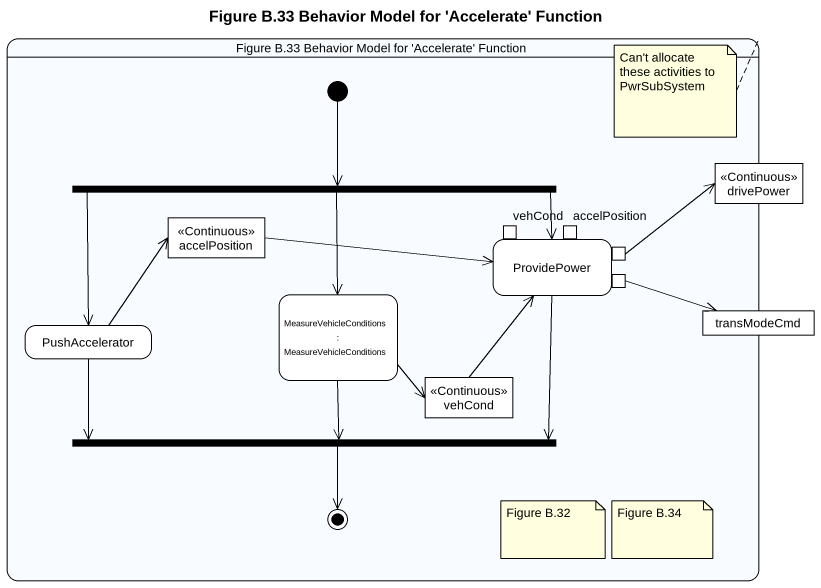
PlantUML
@startuml
title Figure B.33 Behavior Model for 'Accelerate' Function
hide empty description
state "Figure B.33 Behavior Model for 'Accelerate' Function" as Figure_B_33_Behavior_Model {
  state fork1 <<fork>>
  state drivePower <<Continuous>> #FFFFFF
  state accelPosition <<Continuous>> #FFFFFF
  state ProvidePower #FFFFFF {
    state vehCond <<inputPin>> #FFFFFF
    state "accelPosition" as accelPosition_2 <<inputPin>> #FFFFFF
    state pin1 <<outputPin>> #FFFFFF
    state pin2 <<outputPin>> #FFFFFF
  }
  state "MeasureVehicleConditions : MeasureVehicleConditions" as MeasureVehicleConditions #FFFFFF
  state transModeCmd <<object>> #FFFFFF
  state PushAccelerator #FFFFFF
  state "vehCond" as vehCond_2 <<Continuous>> #FFFFFF
  state fork2 <<join>>
  [*] --> fork1
  fork2 --> [*]
}
fork1 -right-> ProvidePower
fork1 --> MeasureVehicleConditions
fork1 --> PushAccelerator
accelPosition -right-> ProvidePower
ProvidePower --> fork2
pin1 -right-> drivePower
MeasureVehicleConditions -right-> vehCond_2
MeasureVehicleConditions --> fork2
pin2 -right-> transModeCmd
PushAccelerator -up-> accelPosition
PushAccelerator -right-> fork2
vehCond_2 -up-> ProvidePower
note top of Figure_B_33_Behavior_Model : Can't allocate these activities to PwrSubSystem
note as N2
  Figure B.32
end note
note as N3
  Figure B.34
end note
@enduml
